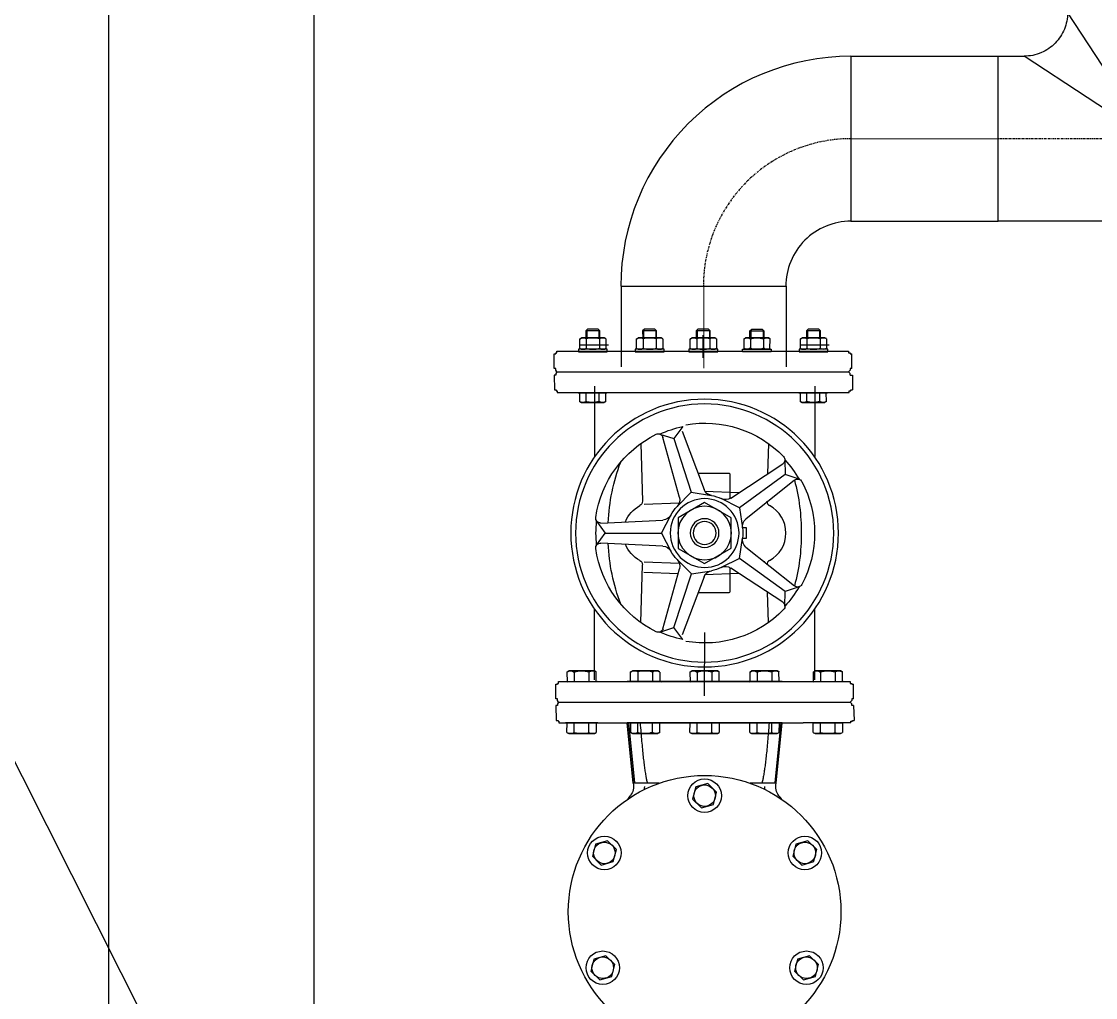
# Model space of a CAD drawing. Header units: millimetres. Extents: x -294625 to 2136527, y -251383 to 128331.
# Drawn here: x 1426385 to 1426906, y -201755 to -201282 of the extents above; entities that cross this region are included whole.
import ezdxf

# ---------------------------------------------------------------- set-up
doc = ezdxf.new("R2010")
doc.units = ezdxf.units.MM
doc.linetypes.add('CENTER', pattern=[3, 1.5, -0.5, 0.5, -0.5])
for name, color, linetype, lineweight in [('0-2', 253, 'Continuous', 18), ('ICE-BP', 4, 'Continuous', 25), ('ICE-WALL', 3, 'Continuous', 25), ('N3-NOTE', 11, 'Continuous', 13)]:
    doc.layers.add(name, color=color, linetype=linetype, lineweight=lineweight)
doc.layers.add('H-N-FITTING-35', color=2, linetype='Continuous')
doc.layers.add('Wellding', color=1, linetype='Continuous')
doc.styles.add('P-VNTIMEH', font='vntimeh.shx', dxfattribs={"width": 0.75, "height": 300})
doc.dimstyles.new('N-NOTE', dxfattribs={"dimtxt": 200, "dimasz": 30, "dimexe": 50, "dimexo": 50, "dimgap": 100, "dimtad": 1, "dimdec": 0, "dimdsep": 46, "dimtxsty": 'P-VNTIMEH', "dimblk": 'OPEN30', "dimcen": 0, "dimse1": 1, "dimse2": 1, "dimclrd": 256, "dimclre": 7, "dimclrt": 256, "dimadec": 0, "dimazin": 0, "dimtfac": 1, "dimtdec": 0, "dimtix": 1, "dimtmove": 2, "dimatfit": 3, "dimldrblk": 'OPEN30', "dimfxl": 1, "dimtolj": 1, "dimtzin": 0, "dimarcsym": 0})

# ---------------------------------------------------------------- blocks, each defined once
blk = doc.blocks.new('cut')
for p, q in [((1044112.77, -17398.24), (1043998.77, -17398.24)), ((1043953.77, -17557.24), (1043953.77, -17443.24))]:
    blk.add_line(p, q)
at = {"color": 8, "linetype": 'CENTER'}
blk.add_arc((1043953.77, -17398.24), 102, 270, 0, dxfattribs=at)
for radius in [159, 45]:
    blk.add_arc((1043953.77, -17398.24), radius, 270, 0)
blk = doc.blocks.new('Tee - 100 x100 - 1')
at = {"color": 8, "linetype": 'CENTER'}
for p, q in [((0, 105), (0, -57)), ((-105, 0), (105, 0))]:
    blk.add_line(p, q, dxfattribs=at)
for points in [[(57, 87), (57, 105), (-57, 105), (-57, 87)], [(-87, 57), (-105, 57), (-105, -57), (105, -57), (105, 57), (87, 57)]]:
    blk.add_lwpolyline(points)
at = {"color": 8}
for points in [[(0, 0), (-57, 87)], [(57, 87), (0, 0)], [(-87, 57), (0, 0)], [(0, 0), (87, 57)]]:
    blk.add_lwpolyline(points, dxfattribs=at)
for points in [[(-87, 57), (-83.15, 57), (-79.33, 57.74), (-72.14, 60.65), (-68.84, 62.8), (-63.25, 68.26), (-61.01, 71.51), (-58.64, 77), (-58.02, 78.98), (-57.2, 82.98), (-57, 84.99), (-57, 87)], [(57, 87), (57, 83.15), (57.74, 79.33), (60.65, 72.14), (62.8, 68.84), (68.26, 63.25), (71.51, 61.01), (77, 58.64), (78.98, 58.02), (82.98, 57.2), (84.99, 57), (87, 57)]]:
    blk.add_open_spline(points, degree=3, knots=[0.1639, 0.1639, 0.1639, 0.1639, 11.719334, 11.719334, 23.438668, 23.438668, 35.158003, 35.158003, 41.365518, 41.365518, 47.409143, 47.409143, 47.409143, 47.409143])
blk = doc.blocks.new('B-V')
at = {"ltscale": 10}
for p, q in [((-69.56, 92.75), (-69.56, 48.4)), ((69.56, 92.75), (69.56, 48.4)), ((-69.56, -92.75), (-69.56, -48.4)), ((69.56, -92.75), (69.56, -48.4))]:
    blk.add_line(p, q, dxfattribs=at)
for p, q in [((14.26, 64.38), (0.33, 27.59)), ((13.86, 67.25), (19.41, 59.74)), ((28.31, 62.55), (19.41, 59.74)), ((-40.28, 56.59), (-39.79, 37.42)), ((19.41, 59.74), (8.4, 25.85)), ((19.41, 59.74), (8.4, 25.85)), ((15.95, 22.52), (26.31, 60.46)), ((40.28, 56.59), (39.35, 20.06)), ((-50.74, 46.26), (-50.82, 36.92)), ((-16.49, 22.13), (-49.37, 43.71)), ((-59.67, 33.96), (-50.82, 36.92)), ((-50.82, 36.92), (-21.99, 15.98)), ((-50.82, 36.92), (-21.99, 15.98)), ((-15.92, 37.14), (-15.92, 21.79)), ((4.2, 37.8), (-15.25, 37.8)), ((-56.82, 33.45), (-26.14, 8.84)), ((-21.99, 15.98), (-10.54, 21.74)), ((-21.57, 25.46), (0, 26.3)), ((8.4, 25.85), (-4.25, 23.78)), ((8.4, 25.85), (17.42, 16.74)), ((-38.11, 18.16), (-37.77, 18.17)), ((-21.99, 15.98), (-23.93, 3.31)), ((-16.74, 9.66), (0, 19.33)), ((0, 19.33), (16.74, 9.66)), ((38.11, 18.16), (16.04, 19.02)), ((-16.74, -9.66), (-16.74, 9.66)), ((16.74, 9.66), (16.74, -9.66)), ((27.18, 0), (21.31, 11.39)), ((65.63, 6.34), (26.34, 8.21)), ((68.24, 7.6), (62.82, 0)), ((-26.53, 3.32), (-23.93, 3.32)), ((-26.53, -3.32), (-26.53, 3.32)), ((27.18, 0), (21.31, -11.39)), ((62.82, 0), (27.18, 0)), ((62.82, 0), (27.18, 0)), ((68.24, -7.6), (62.82, 0)), ((-23.93, -3.32), (-26.53, -3.32)), ((-21.99, -15.98), (-23.93, -3.31)), ((26.34, -8.21), (65.63, -6.34)), ((-26.14, -8.84), (-56.82, -33.45)), ((0, -19.33), (-16.74, -9.66)), ((16.74, -9.66), (0, -19.33)), ((-50.82, -36.92), (-21.99, -15.98)), ((-50.82, -36.92), (-21.99, -15.98)), ((-38.11, -18.16), (-37.77, -18.17)), ((-21.99, -15.98), (-10.54, -21.74)), ((8.4, -25.85), (17.42, -16.74)), ((38.11, -18.16), (16.04, -19.02)), ((40.28, -56.59), (39.35, -20.06)), ((-49.37, -43.71), (-16.49, -22.13)), ((-21.57, -25.46), (0, -26.3)), ((-15.92, -21.79), (-15.92, -37.14)), ((8.4, -25.85), (-4.25, -23.78)), ((19.41, -59.74), (8.4, -25.85)), ((19.41, -59.74), (8.4, -25.85)), ((26.31, -60.46), (15.95, -22.52)), ((38.37, -24.8), (16.8, -25.65)), ((0.33, -27.59), (14.26, -64.38)), ((-59.67, -33.96), (-50.82, -36.92)), ((-50.74, -46.26), (-50.82, -36.92)), ((-40.28, -56.59), (-39.79, -37.42)), ((-15.25, -37.8), (4.2, -37.8)), ((13.86, -67.25), (19.41, -59.74)), ((28.31, -62.55), (19.41, -59.74))]:
    blk.add_line(p, q)
for radius in [84.56, 81.54, 21.74, 16.91, 9.06, 7.25]:
    blk.add_circle((0, 0), radius)
for centre, radius, start, end in [((0, 0), 69.46, 80.0933, 135.9067), ((0, 0), 68.66, 65.64469, 78.35531), ((29.22, 59.67), 3.02, 63.9067, 164.72631), ((0, 0), 69.46, 8.0933, 63.9067), ((-47.72, 46.23), 3.02, 135.9067, 236.72631), ((0, 0), 68.66, 137.64469, 150.35531), ((-61.18, 1.41), 122.2, 2.41492, 20.81679), ((-58.71, 31.1), 3.02, 51.27369, 152.0933), ((-15.25, 37.14), 0.663, 90, 180), ((0, 0), 69.46, 152.0933, 207.9067), ((61.18, 1.41), 122.2, 164.82443, 180.66244), ((-5.31, 29.73), 6.04, 280.13613, 339.27369), ((-13.17, 27.17), 6.04, 236.72631, 295.86387), ((0, 0), 24.16, 100.13613, 115.86387), ((21.77, 20.93), 6.04, 164.72631, 223.86387), ((0, 0), 24.16, 28.13613, 43.86387), ((-29.92, 4.13), 6.04, 352.13613, 51.27369), ((26.63, 14.24), 6.04, 208.13613, 267.27369), ((65.78, 9.35), 3.02, 267.27369, 8.0933), ((0, 0), 68.66, 353.64469, 6.35531), ((61.18, -1.41), 122.2, 179.33756, 195.17557), ((0, 0), 24.16, 172.13613, 187.86387), ((-29.92, -4.13), 6.04, 308.72631, 7.86387), ((-61.18, -1.41), 122.2, 339.18321, 357.58508), ((65.78, -9.35), 3.02, 351.9067, 92.72631), ((0, 0), 24.16, 316.13613, 331.86387), ((26.63, -14.24), 6.04, 92.72631, 151.86387), ((0, 0), 69.46, 296.0933, 351.9067), ((21.77, -20.93), 6.04, 136.13613, 195.27369), ((-13.17, -27.17), 6.04, 64.13613, 123.27369), ((0, 0), 24.16, 244.13613, 259.86387), ((-5.31, -29.73), 6.04, 20.72631, 79.86387), ((-58.71, -31.1), 3.02, 207.9067, 308.72631), ((0, 0), 68.66, 209.64469, 222.35531), ((-15.25, -37.14), 0.663, 180, 270), ((-47.72, -46.23), 3.02, 123.27369, 224.0933), ((0, 0), 69.46, 224.0933, 279.9067), ((29.22, -59.67), 3.02, 195.27369, 296.0933), ((0, 0), 68.66, 281.64469, 294.35531)]:
    blk.add_arc(centre, radius, start, end)
at = {"extrusion": (0, 0, -1)}
for centre, major_axis, start_param, end_param in [((-31.81, 0), (-13.84, 13.84), 4.413125, 6.582449), ((-42.37, 19.98), (-2.14, 2.14), 2.330584, 3.440857), ((-42.37, -19.98), (2.14, 2.14), -0.299264, 0.811008)]:
    blk.add_ellipse(centre, major_axis=major_axis, ratio=1, start_param=start_param, end_param=end_param, dxfattribs=at)
for centre, major_axis, start_param, end_param in [((42.37, 19.98), (2.14, 2.14), 2.330584, 3.440857), ((31.81, 0), (-13.84, 13.84), 4.296905, 5.011653), ((31.81, 0), (13.84, 13.84), 4.413125, 5.127873), ((42.37, -19.98), (-2.14, 2.14), -0.299264, 0.811008)]:
    blk.add_ellipse(centre, major_axis=major_axis, ratio=1, start_param=start_param, end_param=end_param)
blk = doc.blocks.new('NUT')
at = {"linetype": 'Continuous'}
for p, q in [((-14.7, 12.1), (-13.1, 13)), ((14.7, 12.1), (13.1, 13)), ((-14.7, 0.9), (-13.1, 0)), ((-7.5, 1.1), (-7.5, 11.9)), ((7.5, 1.1), (7.5, 11.9)), ((14.7, 0.9), (13.1, 0))]:
    blk.add_line(p, q, dxfattribs=at)
blk.add_lwpolyline([(-16.5, 16), (-16.5, 13), (16.5, 13), (16.5, 16)], close=True)
for points in [[(-13.1, 13), (13.1, 13)], [(-15, 1.1), (-15, 11.9)], [(-13.1, 0), (13.1, 0)], [(13.1, 0), (-13.1, 0)], [(15, 11.9), (15, 1.1)]]:
    blk.add_lwpolyline(points, dxfattribs=at)
for centre, radius, start, end in [((-11.3, 6.1), 6.9, 57.0867, 122.9133), ((0, -13), 26, 73.2213, 106.7787), ((11.3, 6.1), 6.9, 57.0867, 122.9133), ((-11.3, 6.9), 6.9, 237.0867, 302.9133), ((0, 26), 26, 253.2213, 286.7787), ((11.3, 6.9), 6.9, 237.0867, 302.9133)]:
    blk.add_arc(centre, radius, start, end, dxfattribs=at)
blk = doc.blocks.new('_Open30')
at = {"color": 0, "linetype": 'ByBlock', "lineweight": -2}
for p, q in [((-1, 0.2679), (0, 0)), ((0, 0), (-1, -0.2679)), ((0, 0), (-1, 0))]:
    blk.add_line(p, q, dxfattribs=at)

msp = doc.modelspace()

# ---------------------------------------------------------------- linework, layer by layer
at = {"layer": '0-2'}
for p, q in [((1426786.94, -201338.79, -1.29), (1426858.32, -201338.79, 9.52)), ((1426715.58, -201410.37, 20.32), (1426715.64, -201450.07, 10.38))]:
    msp.add_line(p, q, dxfattribs=at)
at = {"layer": 'H-N-FITTING-35', "ltscale": 1000}
for p, q in [((1426715.28, -201445.1, 9), (1426715.31, -201434.06, 9)), ((1426655.42, -201438.75, 10.95), (1426669.4, -201438.71, 10.95)), ((1426762.43, -201438.74, 10.95), (1426776.4, -201438.7, 10.95)), ((1426654.66, -201462.08, 9), (1426668.64, -201462.04, 9)), ((1426658.48, -201466.26, 9), (1426658.47, -201462.07, 9)), ((1426664.84, -201466.24, 9), (1426664.83, -201462.05, 9)), ((1426761.67, -201462.07, 9), (1426775.65, -201462.03, 9)), ((1426765.49, -201466.25, 9), (1426765.48, -201462.06, 9)), ((1426771.85, -201466.23, 9), (1426771.84, -201462.04, 9)), ((1426655.43, -201466.34, 9), (1426656.11, -201466.73, 9)), ((1426656.11, -201466.73, 9), (1426667.21, -201466.71, 9)), ((1426667.21, -201466.71, 9), (1426656.11, -201466.73, 9)), ((1426667.89, -201466.31, 9), (1426667.21, -201466.71, 9)), ((1426762.44, -201466.33, 9), (1426763.12, -201466.72, 9)), ((1426763.12, -201466.72, 9), (1426774.22, -201466.69, 9)), ((1426774.22, -201466.69, 9), (1426763.12, -201466.72, 9)), ((1426774.9, -201466.3, 9), (1426774.22, -201466.69, 9)), ((1426715.9, -201609, 10.76), (1426716.02, -201578.27, 10.76)), ((1426649.38, -201597.32, 11.39), (1426650.13, -201596.88, 11.39)), ((1426662.51, -201596.85, 11.39), (1426650.13, -201596.88, 11.39)), ((1426650.13, -201596.88, 11.39), (1426662.51, -201596.85, 11.39)), ((1426652.78, -201597.4, 11.39), (1426652.79, -201602.07, 11.39)), ((1426659.87, -201597.38, 11.39), (1426659.88, -201602.05, 11.39)), ((1426663.27, -201597.28, 11.39), (1426662.51, -201596.85, 11.39)), ((1426680.19, -201597.28, 11.39), (1426680.95, -201596.85, 11.39)), ((1426680.95, -201596.85, 11.39), (1426693.33, -201596.88, 11.39)), ((1426693.33, -201596.88, 11.39), (1426680.95, -201596.85, 11.39)), ((1426683.59, -201597.38, 11.39), (1426683.58, -201602.05, 11.39)), ((1426690.69, -201597.39, 11.39), (1426690.68, -201602.07, 11.39)), ((1426694.09, -201597.32, 11.39), (1426693.33, -201596.88, 11.39)), ((1426709.03, -201597.32, 11.39), (1426709.78, -201596.88, 11.39)), ((1426722.17, -201596.85, 11.39), (1426709.78, -201596.88, 11.39)), ((1426709.78, -201596.88, 11.39), (1426722.17, -201596.85, 11.39)), ((1426712.43, -201597.4, 11.39), (1426712.44, -201602.07, 11.39)), ((1426719.52, -201597.38, 11.39), (1426719.53, -201602.05, 11.39)), ((1426722.92, -201597.28, 11.39), (1426722.17, -201596.85, 11.39)), ((1426738.02, -201597.32, 11.39), (1426738.78, -201596.88, 11.39)), ((1426751.16, -201596.85, 11.39), (1426738.78, -201596.88, 11.39)), ((1426738.78, -201596.88, 11.39), (1426751.16, -201596.85, 11.39)), ((1426741.42, -201597.4, 11.39), (1426741.44, -201602.07, 11.39)), ((1426748.52, -201597.38, 11.39), (1426748.53, -201602.05, 11.39)), ((1426751.92, -201597.28, 11.39), (1426751.16, -201596.85, 11.39)), ((1426768.76, -201597.32, 11.39), (1426769.52, -201596.88, 11.39)), ((1426781.9, -201596.85, 11.39), (1426769.52, -201596.88, 11.39)), ((1426769.52, -201596.88, 11.39), (1426781.9, -201596.85, 11.39)), ((1426772.16, -201597.4, 11.39), (1426772.18, -201602.07, 11.39)), ((1426779.26, -201597.38, 11.39), (1426779.27, -201602.05, 11.39)), ((1426782.66, -201597.28, 11.39), (1426781.9, -201596.85, 11.39)), ((1426664.13, -201602.04, 11.39), (1426648.54, -201602.08, 11.39)), ((1426753.61, -201602.06, 10.76), (1426678.37, -201602.06, 10.76)), ((1426679.33, -201602.04, 11.39), (1426694.93, -201602.08, 11.39)), ((1426723.79, -201602.04, 11.39), (1426708.19, -201602.08, 11.39)), ((1426752.78, -201602.04, 11.39), (1426737.18, -201602.08, 11.39)), ((1426783.52, -201602.04, 11.39), (1426767.92, -201602.08, 11.39)), ((1426664.13, -201622.08, 11.39), (1426648.54, -201622.05, 11.39)), ((1426652.78, -201626.73, 11.39), (1426652.79, -201622.06, 11.39)), ((1426659.87, -201626.75, 11.39), (1426659.88, -201622.07, 11.39)), ((1426678.37, -201622.07, 10.76), (1426681.27, -201651.35, 10.76)), ((1426753.61, -201622.07, 10.76), (1426678.37, -201622.07, 10.76)), ((1426681.27, -201651.35, 10.76), (1426678.37, -201622.07, 10.76)), ((1426679.05, -201621.9, 10.76), (1426681.95, -201651.18, 10.76)), ((1426679.33, -201622.09, 11.39), (1426694.93, -201622.05, 11.39)), ((1426683.59, -201626.75, 11.39), (1426683.58, -201622.08, 11.39)), ((1426690.69, -201626.74, 11.39), (1426690.68, -201622.06, 11.39)), ((1426723.79, -201622.08, 11.39), (1426708.19, -201622.05, 11.39)), ((1426712.43, -201626.73, 11.39), (1426712.44, -201622.06, 11.39)), ((1426719.52, -201626.75, 11.39), (1426719.53, -201622.07, 11.39)), ((1426752.78, -201622.08, 11.39), (1426737.18, -201622.05, 11.39)), ((1426741.42, -201626.73, 11.39), (1426741.44, -201622.06, 11.39)), ((1426748.52, -201626.75, 11.39), (1426748.53, -201622.07, 11.39)), ((1426752.93, -201621.9, 10.76), (1426750.03, -201651.18, 10.76)), ((1426750.71, -201651.35, 10.76), (1426753.61, -201622.07, 10.76)), ((1426783.52, -201622.08, 11.39), (1426767.92, -201622.05, 11.39)), ((1426772.16, -201626.73, 11.39), (1426772.18, -201622.06, 11.39)), ((1426779.26, -201626.75, 11.39), (1426779.27, -201622.07, 11.39)), ((1426649.38, -201626.81, 11.39), (1426650.13, -201627.25, 11.39)), ((1426662.51, -201627.28, 11.39), (1426650.13, -201627.25, 11.39)), ((1426650.13, -201627.25, 11.39), (1426662.51, -201627.28, 11.39)), ((1426663.27, -201626.84, 11.39), (1426662.51, -201627.28, 11.39)), ((1426680.19, -201626.85, 11.39), (1426680.95, -201627.28, 11.39)), ((1426680.95, -201627.28, 11.39), (1426693.33, -201627.25, 11.39)), ((1426693.33, -201627.25, 11.39), (1426680.95, -201627.28, 11.39)), ((1426694.09, -201626.81, 11.39), (1426693.33, -201627.25, 11.39)), ((1426709.03, -201626.81, 11.39), (1426709.78, -201627.25, 11.39)), ((1426722.17, -201627.28, 11.39), (1426709.78, -201627.25, 11.39)), ((1426709.78, -201627.25, 11.39), (1426722.17, -201627.28, 11.39)), ((1426722.92, -201626.84, 11.39), (1426722.17, -201627.28, 11.39)), ((1426738.02, -201626.81, 11.39), (1426738.78, -201627.25, 11.39)), ((1426751.16, -201627.28, 11.39), (1426738.78, -201627.25, 11.39)), ((1426738.78, -201627.25, 11.39), (1426751.16, -201627.28, 11.39)), ((1426751.92, -201626.84, 11.39), (1426751.16, -201627.28, 11.39)), ((1426768.76, -201626.81, 11.39), (1426769.52, -201627.25, 11.39)), ((1426781.9, -201627.28, 11.39), (1426769.52, -201627.25, 11.39)), ((1426769.52, -201627.25, 11.39), (1426781.9, -201627.28, 11.39)), ((1426782.66, -201626.84, 11.39), (1426781.9, -201627.28, 11.39)), ((1426693.92, -201651.35, 10.76), (1426681.27, -201651.35, 10.76)), ((1426717.47, -201651.51, 10.76), (1426711.66, -201653.15, 10.76)), ((1426721.8, -201655.72, 10.76), (1426717.47, -201651.51, 10.76)), ((1426750.71, -201651.35, 10.76), (1426738.06, -201651.35, 10.76)), ((1426711.66, -201653.15, 10.76), (1426710.18, -201659, 10.76)), ((1426720.32, -201661.58, 10.76), (1426721.8, -201655.72, 10.76)), ((1426710.18, -201659, 10.76), (1426714.51, -201663.22, 10.76)), ((1426714.51, -201663.22, 10.76), (1426720.32, -201661.58, 10.76)), ((1426757.76, -201662.26, 15.22), (1426757.76, -201662.42, 15.22)), ((1426663.05, -201680.92, 10.76), (1426661.57, -201686.77, 10.76)), ((1426668.86, -201679.28, 10.76), (1426663.05, -201680.92, 10.76)), ((1426673.19, -201683.49, 10.76), (1426668.86, -201679.28, 10.76)), ((1426760.28, -201680.92, 10.76), (1426758.79, -201686.77, 10.76)), ((1426766.09, -201679.28, 10.76), (1426760.28, -201680.92, 10.76)), ((1426770.41, -201683.49, 10.76), (1426766.09, -201679.28, 10.76)), ((1426661.57, -201686.77, 10.76), (1426665.89, -201690.98, 10.76)), ((1426671.7, -201689.34, 10.76), (1426673.19, -201683.49, 10.76)), ((1426758.79, -201686.77, 10.76), (1426763.12, -201690.98, 10.76)), ((1426768.93, -201689.34, 10.76), (1426770.41, -201683.49, 10.76)), ((1426665.89, -201690.98, 10.76), (1426671.7, -201689.34, 10.76)), ((1426763.12, -201690.98, 10.76), (1426768.93, -201689.34, 10.76)), ((1426668.07, -201734.95, 10.76), (1426662.26, -201736.59, 10.76)), ((1426672.4, -201739.16, 10.76), (1426668.07, -201734.95, 10.76)), ((1426766.88, -201734.95, 10.76), (1426761.07, -201736.59, 10.76)), ((1426771.2, -201739.16, 10.76), (1426766.88, -201734.95, 10.76)), ((1426662.26, -201736.59, 10.76), (1426660.77, -201742.44, 10.76)), ((1426670.91, -201745.01, 10.76), (1426672.4, -201739.16, 10.76)), ((1426761.07, -201736.59, 10.76), (1426759.58, -201742.44, 10.76)), ((1426769.72, -201745.01, 10.76), (1426771.2, -201739.16, 10.76)), ((1426660.77, -201742.44, 10.76), (1426665.1, -201746.65, 10.76)), ((1426665.1, -201746.65, 10.76), (1426670.91, -201745.01, 10.76)), ((1426759.58, -201742.44, 10.76), (1426763.91, -201746.65, 10.76)), ((1426763.91, -201746.65, 10.76), (1426769.72, -201745.01, 10.76))]:
    msp.add_line(p, q, dxfattribs=at)
at = {"layer": 'H-N-FITTING-35', "ltscale": 1000, "elevation": 9}
for points in [[(1426665.17, -201435.38), (1426665.16, -201431.99), (1426664.31, -201431.15), (1426659.23, -201431.16), (1426658.38, -201432.01), (1426658.39, -201435.4)], [(1426692.72, -201435.38), (1426692.72, -201431.99), (1426691.87, -201431.15), (1426686.78, -201431.16), (1426685.94, -201432.01), (1426685.95, -201435.4)], [(1426718.71, -201435.38), (1426718.7, -201431.99), (1426717.85, -201431.14), (1426712.77, -201431.16), (1426711.93, -201432.01), (1426711.93, -201435.39)], [(1426737.96, -201435.38), (1426737.97, -201431.99), (1426738.82, -201431.14), (1426743.9, -201431.16), (1426744.74, -201432.01), (1426744.74, -201435.39)], [(1426772.18, -201435.37), (1426772.17, -201431.98), (1426771.32, -201431.14), (1426766.24, -201431.15), (1426765.39, -201432), (1426765.4, -201435.39)]]:
    msp.add_lwpolyline(points, close=True, dxfattribs=at)
at = {"layer": 'H-N-FITTING-35', "ltscale": 1000}
for points, elevation in [([(1426665.16, -201431.99), (1426658.38, -201432.01)], 9), ([(1426658.81, -201432.01), (1426658.82, -201435.4)], 9), ([(1426664.74, -201431.99), (1426664.75, -201435.38)], 9), ([(1426692.72, -201431.99), (1426685.94, -201432.01)], 9), ([(1426686.36, -201432.01), (1426686.37, -201435.4)], 9), ([(1426692.29, -201431.99), (1426692.3, -201435.38)], 9), ([(1426718.7, -201431.99), (1426711.93, -201432.01)], 9), ([(1426712.35, -201432), (1426712.36, -201435.39)], 9), ([(1426718.28, -201431.99), (1426718.29, -201435.38)], 9), ([(1426737.97, -201431.99), (1426744.74, -201432.01)], 9), ([(1426738.39, -201431.99), (1426738.38, -201435.38)], 9), ([(1426744.32, -201432), (1426744.31, -201435.39)], 9), ([(1426772.17, -201431.98), (1426765.39, -201432)], 9), ([(1426765.82, -201432), (1426765.83, -201435.39)], 9), ([(1426771.75, -201431.98), (1426771.76, -201435.37)], 9), ([(1426643.01, -201450.19), (1426643.01, -201443.07)], 8.57), ([(1426643.01, -201450.19), (1426643.01, -201443.07)], 8.57), ([(1426643.01, -201450.19), (1426643.01, -201443.07)], 8.57), ([(1426643.01, -201443.07), (1426643.01, -201443.07)], 8.57), ([(1426643.01, -201443.07), (1426643.83, -201443.07)], 8.57), ([(1426643.83, -201443.07), (1426643.83, -201442.66)], 8.57), ([(1426643.83, -201442.66), (1426643.83, -201442.66)], 8.57), ([(1426643.83, -201442.66), (1426643.83, -201442.66)], 8.57), ([(1426643.83, -201442.66), (1426643.83, -201442.66)], 8.57), ([(1426643.83, -201442.66), (1426644.24, -201442.66)], 8.57), ([(1426644.24, -201442.66), (1426644.24, -201441.84)], 8.57), ([(1426644.24, -201441.84), (1426644.24, -201441.84)], 8.57), ([(1426644.24, -201441.84), (1426785.79, -201441.84), (1426785.79, -201442.66)], 8.57), ([(1426785.79, -201441.84), (1426785.79, -201441.84)], 8.57), ([(1426785.79, -201441.84), (1426785.79, -201441.84)], 8.57), ([(1426785.79, -201442.66), (1426786.61, -201442.66)], 8.57), ([(1426786.61, -201442.66), (1426786.61, -201442.66)], 8.57), ([(1426786.61, -201442.66), (1426786.61, -201442.66)], 8.57), ([(1426786.61, -201442.66), (1426786.61, -201442.66)], 8.57), ([(1426786.61, -201442.66), (1426786.61, -201443.07)], 8.57), ([(1426786.61, -201443.07), (1426787.43, -201443.07)], 8.57), ([(1426787.43, -201450.19), (1426787.43, -201443.07)], 8.57), ([(1426787.43, -201450.19), (1426787.43, -201443.07)], 8.57), ([(1426643.01, -201450.19), (1426643.01, -201449.78)], 8.57), ([(1426643.83, -201450.19), (1426643.01, -201450.19)], 8.57), ([(1426643.01, -201450.19), (1426643.01, -201450.19)], 8.57), ([(1426643.01, -201453.47), (1426643.25, -201460.6)], 8.57), ([(1426643.01, -201453.47), (1426643.25, -201460.6)], 8.57), ([(1426643.01, -201453.47), (1426643.25, -201460.6)], 8.57), ([(1426643.83, -201453.47), (1426643.01, -201453.47)], 8.57), ([(1426643.01, -201453.47), (1426643.01, -201453.47)], 8.57), ([(1426643.01, -201453.47), (1426643.01, -201453.88)], 8.57), ([(1426643.83, -201451.01), (1426643.83, -201450.19)], 8.57), ([(1426643.83, -201450.19), (1426643.83, -201450.19)], 8.57), ([(1426644.24, -201451.83), (1426643.83, -201451.01)], 8.57), ([(1426643.83, -201451.01), (1426643.83, -201451.01)], 8.57), ([(1426643.83, -201451.01), (1426643.83, -201451.01)], 8.57), ([(1426644.24, -201451.83), (1426643.83, -201452.65)], 8.57), ([(1426643.83, -201452.65), (1426643.83, -201452.65)], 8.57), ([(1426643.83, -201452.65), (1426643.83, -201452.65)], 8.57), ([(1426643.83, -201452.65), (1426643.83, -201453.47)], 8.57), ([(1426643.83, -201453.47), (1426643.83, -201453.47)], 8.57), ([(1426644.24, -201451.83), (1426644.24, -201451.83)], 8.57), ([(1426644.24, -201451.83), (1426644.24, -201451.83)], 8.57), ([(1426644.24, -201451.83), (1426785.79, -201451.83)], 8.57), ([(1426644.24, -201451.83), (1426785.79, -201451.83)], 8.57), ([(1426644.24, -201451.83), (1426785.79, -201451.83)], 8.57), ([(1426644.24, -201451.83), (1426644.24, -201451.83)], 8.57), ([(1426644.24, -201451.83), (1426644.24, -201451.83)], 8.57), ([(1426644.24, -201451.83), (1426785.79, -201451.83)], 8.57), ([(1426644.24, -201451.83), (1426785.79, -201451.83)], 8.57), ([(1426644.24, -201451.83), (1426785.79, -201451.83)], 8.57), ([(1426786.61, -201451.01), (1426785.79, -201451.83)], 8.57), ([(1426785.79, -201451.83), (1426785.79, -201451.83)], 8.57), ([(1426786.61, -201452.65), (1426785.79, -201451.83)], 8.57), ([(1426785.79, -201451.83), (1426785.79, -201451.83)], 8.57), ([(1426787.43, -201450.19), (1426786.61, -201450.19)], 8.57), ([(1426786.61, -201450.19), (1426786.61, -201451.01)], 8.57), ([(1426786.61, -201451.01), (1426786.61, -201451.01)], 8.57), ([(1426786.61, -201451.01), (1426786.61, -201451.01)], 8.57), ([(1426786.61, -201451.01), (1426786.61, -201451.01)], 8.57), ([(1426786.61, -201453.47), (1426786.61, -201452.65)], 8.57), ([(1426786.61, -201452.65), (1426786.61, -201452.65)], 8.57), ([(1426786.61, -201452.65), (1426786.61, -201452.65)], 8.57), ([(1426786.61, -201452.65), (1426786.61, -201452.65)], 8.57), ([(1426786.61, -201453.47), (1426787.72, -201453.47), (1426787.66, -201460.6)], 8.57), ([(1426787.43, -201450.19), (1426787.43, -201450.19)], 8.57), ([(1426787.43, -201450.19), (1426787.43, -201450.19)], 8.57), ([(1426787.43, -201453.47), (1426787.43, -201453.47)], 8.57), ([(1426787.43, -201453.47), (1426787.43, -201453.47)], 8.57), ([(1426643.25, -201460.6), (1426643.25, -201460.6)], 8.57), ([(1426643.25, -201460.6), (1426644.07, -201460.6)], 8.57), ([(1426644.07, -201460.6), (1426644.07, -201461.01)], 8.57), ([(1426644.07, -201461.01), (1426644.07, -201461.01)], 8.57), ([(1426644.07, -201461.01), (1426644.07, -201461.01)], 8.57), ([(1426644.07, -201461.01), (1426644.07, -201461.01)], 8.57), ([(1426644.07, -201461.01), (1426644.48, -201461.01)], 8.57), ([(1426644.48, -201461.01), (1426644.48, -201461.83)], 8.57), ([(1426644.48, -201461.83), (1426786.02, -201461.83), (1426786.02, -201461.01)], 8.57), ([(1426644.48, -201461.83), (1426644.48, -201461.83)], 8.57), ([(1426668.01, -201462.04), (1426655.3, -201462.08)], 9), ([(1426655.3, -201462.08), (1426655.31, -201466.27)], 9), ([(1426668.02, -201466.23), (1426668.01, -201462.04)], 9), ([(1426775.01, -201462.03), (1426762.31, -201462.06)], 9), ([(1426762.31, -201462.06), (1426762.32, -201466.26)], 9), ([(1426775.02, -201466.22), (1426775.01, -201462.03)], 9), ([(1426786.02, -201461.01), (1426786.84, -201461.01)], 8.57), ([(1426786.02, -201461.83), (1426786.02, -201461.83)], 8.57), ([(1426786.02, -201461.83), (1426786.02, -201461.83)], 8.57), ([(1426786.84, -201461.01), (1426786.84, -201460.6)], 8.57), ([(1426786.84, -201460.6), (1426787.66, -201460.6)], 8.57), ([(1426786.84, -201461.01), (1426786.84, -201461.01)], 8.57), ([(1426786.84, -201461.01), (1426786.84, -201461.01)], 8.57), ([(1426786.84, -201461.01), (1426786.84, -201461.01)], 8.57), ([(1426649.23, -201597.41), (1426649.25, -201602.08)], 11.39), ([(1426663.42, -201602.05), (1426663.41, -201597.37)], 11.39), ([(1426680.04, -201602.04), (1426680.05, -201597.37)], 11.39), ([(1426694.23, -201597.4), (1426694.22, -201602.08)], 11.39), ([(1426708.89, -201597.41), (1426708.9, -201602.08)], 11.39), ([(1426723.08, -201602.05), (1426723.07, -201597.37)], 11.39), ([(1426737.88, -201597.41), (1426737.89, -201602.08)], 11.39), ([(1426752.07, -201602.05), (1426752.06, -201597.37)], 11.39), ([(1426768.62, -201597.41), (1426768.63, -201602.08)], 11.39), ([(1426782.81, -201602.05), (1426782.8, -201597.37)], 11.39), ([(1426643.83, -201610.42), (1426643.83, -201603.3)], 10.95), ([(1426643.83, -201610.42), (1426643.83, -201603.3)], 10.95), ([(1426643.83, -201610.42), (1426643.83, -201603.3)], 10.95), ([(1426643.83, -201603.3), (1426643.83, -201603.3)], 10.95), ([(1426643.83, -201603.3), (1426644.65, -201603.3)], 10.95), ([(1426644.65, -201603.3), (1426644.65, -201602.89)], 10.95), ([(1426644.65, -201602.89), (1426644.65, -201602.89)], 10.95), ([(1426644.65, -201602.89), (1426644.65, -201602.89)], 10.95), ([(1426644.65, -201602.89), (1426644.65, -201602.89)], 10.95), ([(1426644.65, -201602.89), (1426645.06, -201602.89)], 10.95), ([(1426645.06, -201602.89), (1426645.06, -201602.07)], 10.95), ([(1426645.06, -201602.07), (1426645.06, -201602.07)], 10.95), ([(1426645.06, -201602.07), (1426669.26, -201602.07)], 10.95), ([(1426645.06, -201602.07), (1426786.6, -201602.07)], 10.95), ([(1426649.25, -201602.08), (1426663.42, -201602.05)], 11.39), ([(1426694.22, -201602.08), (1426680.04, -201602.04)], 11.39), ([(1426708.9, -201602.08), (1426723.08, -201602.05)], 11.39), ([(1426737.89, -201602.08), (1426752.07, -201602.05)], 11.39), ([(1426768.63, -201602.08), (1426782.81, -201602.05)], 11.39), ([(1426786.6, -201602.07), (1426786.6, -201602.07)], 10.95), ([(1426786.6, -201602.07), (1426786.6, -201602.07)], 10.95), ([(1426786.6, -201602.07), (1426786.6, -201602.89)], 10.95), ([(1426786.6, -201602.89), (1426787.42, -201602.89)], 10.95), ([(1426787.42, -201602.89), (1426787.42, -201602.89)], 10.95), ([(1426787.42, -201602.89), (1426787.42, -201602.89)], 10.95), ([(1426787.42, -201602.89), (1426787.42, -201602.89)], 10.95), ([(1426787.42, -201602.89), (1426787.42, -201603.3)], 10.95), ([(1426787.42, -201603.3), (1426788.24, -201603.3)], 10.95), ([(1426788.24, -201610.42), (1426788.24, -201603.3)], 10.95), ([(1426788.24, -201610.42), (1426788.24, -201603.3)], 10.95), ([(1426788.24, -201610.42), (1426788.24, -201603.3)], 10.95), ([(1426643.83, -201610.42), (1426643.83, -201610.01)], 10.95), ([(1426644.65, -201610.42), (1426643.83, -201610.42)], 10.95), ([(1426643.83, -201610.42), (1426643.83, -201610.42)], 10.95), ([(1426643.83, -201613.71), (1426644.06, -201620.83)], 10.95), ([(1426643.83, -201613.71), (1426644.06, -201620.83)], 10.95), ([(1426643.83, -201613.71), (1426644.06, -201620.83)], 10.95), ([(1426644.65, -201613.71), (1426643.83, -201613.71)], 10.95), ([(1426643.83, -201613.71), (1426643.83, -201613.71)], 10.95), ([(1426643.83, -201613.71), (1426643.83, -201614.12)], 10.95), ([(1426644.65, -201611.24), (1426644.65, -201610.42)], 10.95), ([(1426644.65, -201610.42), (1426644.65, -201610.42)], 10.95), ([(1426645.06, -201612.06), (1426644.65, -201611.24)], 10.95), ([(1426644.65, -201611.24), (1426644.65, -201611.24)], 10.95), ([(1426644.65, -201611.24), (1426644.65, -201611.24)], 10.95), ([(1426645.06, -201612.06), (1426644.65, -201612.88)], 10.95), ([(1426644.65, -201612.88), (1426644.65, -201612.88)], 10.95), ([(1426644.65, -201612.88), (1426644.65, -201612.88)], 10.95), ([(1426644.65, -201612.88), (1426644.65, -201613.71)], 10.95), ([(1426644.65, -201613.71), (1426644.65, -201613.71)], 10.95), ([(1426645.06, -201612.06), (1426645.06, -201612.06)], 10.95), ([(1426645.06, -201612.06), (1426645.06, -201612.06)], 10.95), ([(1426645.06, -201612.06), (1426786.6, -201612.06)], 10.95), ([(1426645.06, -201612.06), (1426786.6, -201612.06)], 10.95), ([(1426645.06, -201612.06), (1426786.6, -201612.06)], 10.95), ([(1426645.06, -201612.06), (1426645.06, -201612.06)], 10.95), ([(1426645.06, -201612.06), (1426645.06, -201612.06)], 10.95), ([(1426645.06, -201612.06), (1426786.6, -201612.06)], 10.95), ([(1426645.06, -201612.06), (1426786.6, -201612.06)], 10.95), ([(1426645.06, -201612.06), (1426786.6, -201612.06)], 10.95), ([(1426787.42, -201611.24), (1426786.6, -201612.06)], 10.95), ([(1426786.6, -201612.06), (1426786.6, -201612.06)], 10.95), ([(1426787.42, -201612.88), (1426786.6, -201612.06)], 10.95), ([(1426786.6, -201612.06), (1426786.6, -201612.06)], 10.95), ([(1426788.24, -201610.42), (1426787.42, -201610.42)], 10.95), ([(1426787.42, -201610.42), (1426787.42, -201611.24)], 10.95), ([(1426787.42, -201611.24), (1426787.42, -201611.24)], 10.95), ([(1426787.42, -201611.24), (1426787.42, -201611.24)], 10.95), ([(1426787.42, -201611.24), (1426787.42, -201611.24)], 10.95), ([(1426787.42, -201613.71), (1426787.42, -201612.88)], 10.95), ([(1426787.42, -201612.88), (1426787.42, -201612.88)], 10.95), ([(1426787.42, -201612.88), (1426787.42, -201612.88)], 10.95), ([(1426787.42, -201612.88), (1426787.42, -201612.88)], 10.95), ([(1426788.24, -201613.71), (1426787.42, -201613.71)], 10.95), ([(1426788.24, -201610.42), (1426788.24, -201610.42)], 10.95), ([(1426788.24, -201610.42), (1426788.24, -201610.42)], 10.95), ([(1426788.24, -201613.71), (1426788.48, -201620.83)], 10.95), ([(1426788.24, -201613.71), (1426788.48, -201620.83)], 10.95), ([(1426788.24, -201613.71), (1426788.48, -201620.83)], 10.95), ([(1426788.24, -201613.71), (1426788.24, -201613.71)], 10.95), ([(1426788.24, -201613.71), (1426788.24, -201613.71)], 10.95), ([(1426644.06, -201620.83), (1426644.06, -201620.83)], 10.95), ([(1426644.06, -201620.83), (1426644.88, -201620.83)], 10.95), ([(1426644.88, -201620.83), (1426644.88, -201621.24)], 10.95), ([(1426644.88, -201621.24), (1426644.88, -201621.24)], 10.95), ([(1426644.88, -201621.24), (1426644.88, -201621.24)], 10.95), ([(1426644.88, -201621.24), (1426644.88, -201621.24)], 10.95), ([(1426644.88, -201621.24), (1426645.29, -201621.24)], 10.95), ([(1426645.29, -201621.24), (1426645.29, -201622.06)], 10.95), ([(1426645.29, -201622.06), (1426645.29, -201622.06)], 10.95), ([(1426645.29, -201622.06), (1426669.5, -201622.06)], 10.95), ([(1426645.29, -201622.06), (1426669.5, -201622.06)], 10.95), ([(1426645.29, -201622.06), (1426763.86, -201622.06)], 10.95), ([(1426649.23, -201626.72), (1426649.25, -201622.05)], 11.39), ([(1426649.25, -201622.05), (1426663.42, -201622.08)], 11.39), ([(1426663.42, -201622.08), (1426663.41, -201626.76)], 11.39), ([(1426694.22, -201622.05), (1426680.04, -201622.09)], 11.39), ([(1426680.04, -201622.09), (1426680.05, -201626.76)], 11.39), ([(1426694.23, -201626.73), (1426694.22, -201622.05)], 11.39), ([(1426708.89, -201626.72), (1426708.9, -201622.05)], 11.39), ([(1426708.9, -201622.05), (1426723.08, -201622.08)], 11.39), ([(1426723.08, -201622.08), (1426723.07, -201626.76)], 11.39), ([(1426737.88, -201626.72), (1426737.89, -201622.05)], 11.39), ([(1426737.89, -201622.05), (1426752.07, -201622.08)], 11.39), ([(1426752.07, -201622.08), (1426752.06, -201626.76)], 11.39), ([(1426786.83, -201622.06), (1426763.86, -201622.06)], 10.95), ([(1426786.83, -201622.06), (1426763.86, -201622.06)], 10.95), ([(1426786.83, -201622.06), (1426763.86, -201622.06)], 10.95), ([(1426768.62, -201626.72), (1426768.63, -201622.05)], 11.39), ([(1426768.63, -201622.05), (1426782.81, -201622.08)], 11.39), ([(1426782.81, -201622.08), (1426782.8, -201626.76)], 11.39), ([(1426786.83, -201622.06), (1426786.83, -201621.24)], 10.95), ([(1426786.83, -201621.24), (1426787.66, -201621.24)], 10.95), ([(1426786.83, -201622.06), (1426786.83, -201622.06)], 10.95), ([(1426786.83, -201622.06), (1426786.83, -201622.06)], 10.95), ([(1426787.66, -201621.24), (1426787.66, -201620.83)], 10.95), ([(1426787.66, -201620.83), (1426788.48, -201620.83)], 10.95), ([(1426787.66, -201621.24), (1426787.66, -201621.24)], 10.95), ([(1426787.66, -201621.24), (1426787.66, -201621.24)], 10.95), ([(1426787.66, -201621.24), (1426787.66, -201621.24)], 10.95)]:
    msp.add_lwpolyline(points, dxfattribs=dict(at, elevation=elevation))
for centre, radius in [((1426715.99, -201713.66, 10.76), 66.11), ((1426715.99, -201657.36, 10.76), 8.12), ((1426715.99, -201657.36, 10.76), 5.23), ((1426667.38, -201685.13, 10.76), 8.12), ((1426764.6, -201685.13, 10.76), 8.12), ((1426667.38, -201685.13, 10.76), 5.23), ((1426764.6, -201685.13, 10.76), 5.23), ((1426666.59, -201740.8, 10.76), 8.12), ((1426765.39, -201740.8, 10.76), 8.12), ((1426666.59, -201740.8, 10.76), 5.23), ((1426765.39, -201740.8, 10.76), 5.23)]:
    msp.add_circle(centre, radius, dxfattribs=at)
at = {"layer": 'H-N-FITTING-35', "ltscale": 1000, "extrusion": (0, 0, -1)}
for centre, radius, start, end in [((-1426674.52, -201653.03, -10.76), 6.96, 165.9638, 218.4847), ((-1426674.52, -201653.03, -10.76), 6.96, 165.9638, 218.4847), ((-1426757.46, -201653.03, -10.76), 6.96, 321.5153, 14.0362), ((-1426672.84, -201652.91, -10.76), 13.92, 180, 186.1337), ((-1426759.14, -201652.91, -10.76), 13.92, 353.8622, 0)]:
    msp.add_arc(centre, radius, start, end, dxfattribs=at)
at = {"layer": 'H-N-FITTING-35', "ltscale": 1000}
for centre, start, end in [((1426750.78, -201713.66, 10.76), 141.5153, 142.9458), ((1426681.2, -201713.66, 10.76), 37.0521, 38.4847)]:
    msp.add_arc(centre, 90.47, start, end, dxfattribs=at)
at = {"layer": 'H-N-FITTING-35', "ltscale": 1000, "extrusion": (0, 0, -1)}
for centre, major_axis, start_param, end_param in [((1426656.89, -201463.81, 9), (-2.07, 2.07), 3.349953, 4.498844), ((1426661.63, -201455.71, 9), (7.79, 7.79), 2.060759, 2.646445), ((1426666.42, -201463.79, 9), (-2.07, 2.07), 3.349953, 4.498844), ((1426763.9, -201463.8, 9), (-2.07, 2.07), 3.349953, 4.498844), ((1426768.64, -201455.69, 9), (7.79, 7.79), 2.060759, 2.646445), ((1426773.43, -201463.77, 9), (-2.07, 2.07), 3.349953, 4.498844), ((1426651.01, -201600.14, 11.39), (2.3, -2.3), 3.350064, 4.498955), ((1426656.35, -201609.15, 11.39), (-8.69, -8.69), 2.060871, 2.646556), ((1426661.65, -201600.11, 11.39), (2.3, -2.3), 3.350064, 4.498955), ((1426710.66, -201600.14, 11.39), (2.3, -2.3), 3.350064, 4.498955), ((1426716.01, -201609.15, 11.39), (-8.69, -8.69), 2.060871, 2.646556), ((1426721.3, -201600.11, 11.39), (2.3, -2.3), 3.350064, 4.498955), ((1426739.66, -201600.14, 11.39), (2.3, -2.3), 3.350064, 4.498955), ((1426745, -201609.15, 11.39), (-8.69, -8.69), 2.060871, 2.646556), ((1426750.3, -201600.11, 11.39), (2.3, -2.3), 3.350064, 4.498955), ((1426770.4, -201600.14, 11.39), (2.3, -2.3), 3.350064, 4.498955), ((1426775.74, -201609.15, 11.39), (-8.69, -8.69), 2.060871, 2.646556), ((1426781.04, -201600.11, 11.39), (2.3, -2.3), 3.350064, 4.498955), ((1426681.82, -201624.02, 11.39), (2.3, 2.3), 1.779157, 2.928048), ((1426687.11, -201614.98, 11.39), (-8.69, 8.69), 3.631556, 4.217242), ((1426692.45, -201623.99, 11.39), (2.3, 2.3), 1.779157, 2.928048)]:
    msp.add_ellipse(centre, major_axis=major_axis, ratio=1, start_param=start_param, end_param=end_param, dxfattribs=at)
at = {"layer": 'H-N-FITTING-35', "ltscale": 1000}
for centre, major_axis, start_param, end_param in [((1426681.82, -201600.11, 11.39), (2.3, -2.3), 1.779157, 2.928048), ((1426687.11, -201609.15, 11.39), (-8.69, -8.69), 3.631556, 4.217242), ((1426692.45, -201600.13, 11.39), (2.3, -2.3), 1.779157, 2.928048), ((1426651.01, -201623.99, 11.39), (2.3, 2.3), 3.350064, 4.498955), ((1426656.35, -201614.98, 11.39), (-8.69, 8.69), 2.060871, 2.646556), ((1426661.65, -201624.02, 11.39), (2.3, 2.3), 3.350064, 4.498955), ((1426710.66, -201623.99, 11.39), (2.3, 2.3), 3.350064, 4.498955), ((1426716.01, -201614.98, 11.39), (-8.69, 8.69), 2.060871, 2.646556), ((1426721.3, -201624.02, 11.39), (2.3, 2.3), 3.350064, 4.498955), ((1426739.66, -201623.99, 11.39), (2.3, 2.3), 3.350064, 4.498955), ((1426745, -201614.98, 11.39), (-8.69, 8.69), 2.060871, 2.646556), ((1426750.3, -201624.02, 11.39), (2.3, 2.3), 3.350064, 4.498955), ((1426770.4, -201623.99, 11.39), (2.3, 2.3), 3.350064, 4.498955), ((1426775.74, -201614.98, 11.39), (-8.69, 8.69), 2.060871, 2.646556), ((1426781.04, -201624.02, 11.39), (2.3, 2.3), 3.350064, 4.498955)]:
    msp.add_ellipse(centre, major_axis=major_axis, ratio=1, start_param=start_param, end_param=end_param, dxfattribs=at)
for points in [[(1426684.7, -201622.07, 10.76), (1426686.55, -201645.9, 10.76), (1426688.25, -201651.35, 10.76)], [(1426747.28, -201622.07, 10.76), (1426745.43, -201645.9, 10.76), (1426743.73, -201651.35, 10.76)]]:
    msp.add_rational_spline(points, [1, 1.00120837924, 1], degree=2, dxfattribs=at)
at = {"layer": 'ICE-BP', "ltscale": 1000}
for p, q in [((1426786.94, -201298.79, -1.29), (1426858.32, -201298.78, 9.52)), ((1426786.94, -201378.79, -1.29), (1426858.32, -201378.78, 9.52)), ((1426675.58, -201410.37, 20.32), (1426675.58, -201449.44, 9.95)), ((1426755.58, -201410.37, 20.32), (1426755.58, -201449.45, 9.95))]:
    msp.add_line(p, q, dxfattribs=at)
at = {"layer": 'ICE-WALL', "lineweight": 30, "ltscale": 500}
for points in [[(1426426.88, -202569.72), (1427426.46, -202569.72), (1427426.46, -200869.72), (1426426.88, -200869.72)], [(1426526.46, -202469.72), (1427326.46, -202469.72), (1427326.46, -200969.72), (1426526.46, -200969.72)]]:
    msp.add_lwpolyline(points, close=True, dxfattribs=at)

# ---------------------------------------------------------------- block references
at = {"layer": 'H-N-FITTING-35', "ltscale": 1000}
for name, p, xscale, yscale, zscale, rotation in [('NUT', (1426661.78, -201435.39, 9), 0.4236025916674399, 0.4236025916674399, 0.4236025916674399, 180.1485433256753), ('NUT', (1426689.34, -201435.39, 9), 0.4236025916674399, 0.4236025916674399, 0.4236025916674399, 180.1485433256753), ('NUT', (1426715.32, -201435.39, 9), 0.4236025916674399, 0.4236025916674399, 0.4236025916674399, 180.1485433256753), ('NUT', (1426741.35, -201435.39, 9), -0.4236025916652724, 0.4236025916652724, 0.4236025916652724, 179.8578711821837), ('NUT', (1426768.79, -201435.38, 9), 0.4236025916674399, 0.4236025916674399, 0.4236025916674399, 180.1485433256753), ('B-V', (1426715.99, -201530.01, 10.95), -0.7675273023290533, 0.7675273023290533, 0.7675273023290533, 0.006386303168453011)]:
    msp.add_blockref(name, p, dxfattribs=dict(at, xscale=xscale, yscale=yscale, zscale=zscale, rotation=rotation))
at = {"layer": 'ICE-BP', "ltscale": 1000, "xscale": 0.7017543859649122, "yscale": 0.7017543859649122, "zscale": 0.7017543859649122, "rotation": 180}
msp.add_blockref('cut', (2159386.08, -213619.66, -1.29), dxfattribs=at)
at = {"layer": 'Wellding', "xscale": -0.7017543859649124, "yscale": 0.7017543859649124, "zscale": 0.7017543859649124}
msp.add_blockref('Tee - 100 x100 - 1', (1426932, -201338.79, 9.52), dxfattribs=at)

# ---------------------------------------------------------------- leaders
at = {"layer": 'N3-NOTE'}
msp.add_leader([(1426676.01, -202224.13), (1425592.08, -200079.23), (1423199.07, -200079.23)], dimstyle='N-NOTE', override={"dimasz": 300, "dimtad": 0}, dxfattribs=at)

doc.saveas('drawing.dxf')
